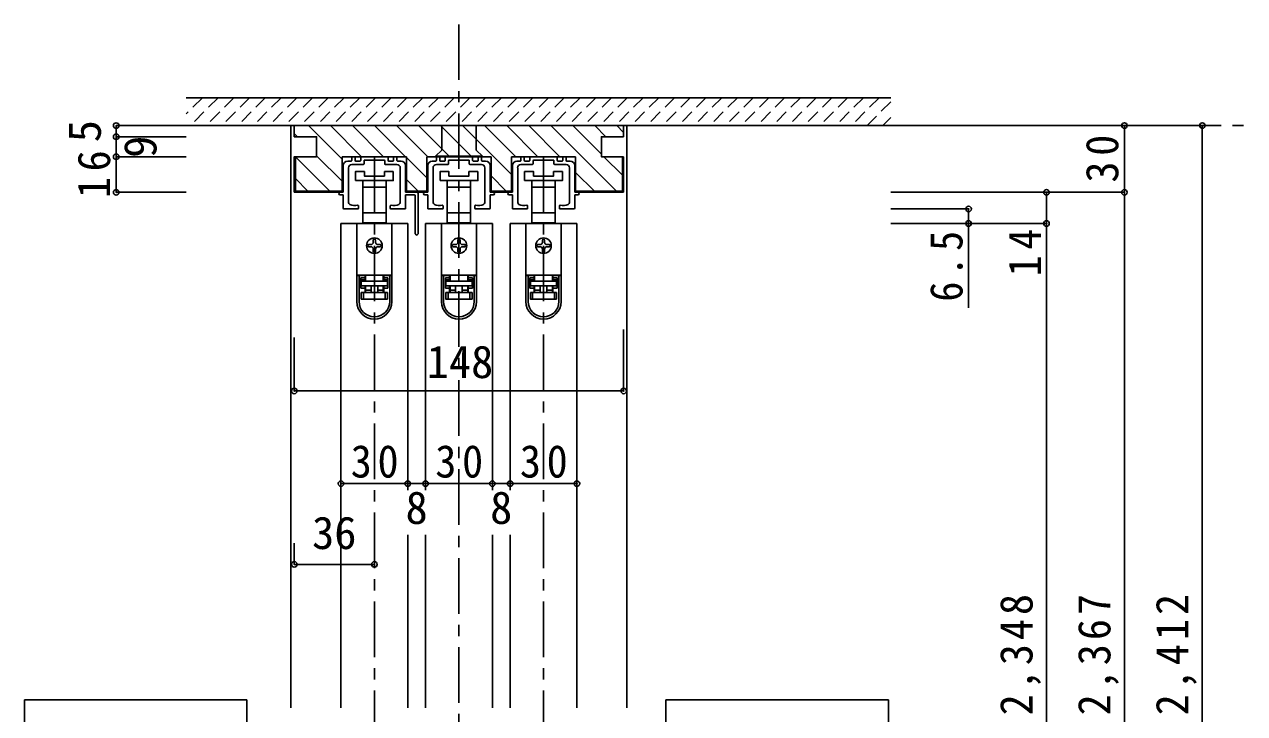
# Model space of a CAD drawing. Units: millimetres at full size, sheet at 1:5; details may follow other scales. Extents: x -973 to 977, y -701 to 696.
# Drawn here: x -582 to -33, y -312 to -2 of the extents above; entities that cross this region are included whole.
import ezdxf
from ezdxf.enums import TextEntityAlignment as Align

# ---------------------------------------------------------------- set-up
doc = ezdxf.new("R2010")
doc.units = ezdxf.units.MM
doc.header["$LTSCALE"] = 5
doc.header["$PDMODE"] = 32
doc.header["$PDSIZE"] = 2.5
doc.linetypes.add('CHAIN1', pattern=[8, 5, -1, 1, -1])
doc.linetypes.add('DASHED1', pattern=[1.8, 1.2, -0.6])
for name, color, linetype in [('0-1_通り芯', 4, 'CHAIN1'), ('0-3_仕上げ', 2, 'Continuous'), ('0-4_枠', 3, 'Continuous'), ('0-6_扉', 6, 'Continuous'), ('0-7_金物', 7, 'Continuous'), ('0-A_文字', 7, 'Continuous'), ('0-B_寸法', 7, 'Continuous'), ('0-C_ハッチ', 4, 'Continuous')]:
    doc.layers.add(name, color=color, linetype=linetype)
doc.styles.add('ＭＳ ゴシック', font='')
doc.styles.get('ＭＳ ゴシック').set_extended_font_data('MS Gothic')

# ---------------------------------------------------------------- blocks, each defined once
blk = doc.blocks.new('下荷重(戸車)')
at = {"layer": '0-7_金物'}
for p, q in [((8.5, 37.107), (4.5, 37.107)), ((5.25, 30.107), (5.25, 33.107)), ((-5.25, 30.107), (0, 30.107)), ((0, 30.107), (5.25, 30.107)), ((5.25, 18.507), (5.25, 30.107)), ((0, 18.507), (-5.25, 18.507)), ((-5.25, 18.507), (-5.25, 14.107)), ((5.25, 18.507), (0, 18.507)), ((5.25, 14.107), (5.25, 18.507)), ((7.9, 13.807), (-7.9, 13.807)), ((-7.9, 13.807), (-7.9, -9.493)), ((-5.25, 14.107), (-4, 14.107)), ((-4, 14.107), (-4, 13.807)), ((4, 14.107), (-4, 14.107)), ((4, 14.107), (5.25, 14.107)), ((4, 13.807), (4, 14.107)), ((7.9, 13.807), (7.9, -9.493)), ((-0.5, 6.307), (-0.5, 5.307)), ((0.5, 5.307), (0.5, 6.307)), ((-1.5, 4.307), (-2.5, 4.307)), ((-2.5, 3.307), (-1.5, 3.307)), ((-0.5, 2.307), (-0.5, 1.307)), ((0.5, 1.307), (0.5, 2.307)), ((2.5, 4.307), (1.5, 4.307)), ((1.5, 3.307), (2.5, 3.307)), ((7.9, -9.493), (-7.9, -9.493)), ((-7.9, -9.493), (-7.9, -9.593)), ((-6.9, -9.593), (-7.9, -9.593)), ((-7.9, -9.593), (-7.9, -21.293)), ((-4.2, -9.593), (-6.9, -9.593)), ((-6.9, -21.293), (-6.9, -9.593)), ((-6.1, -10.593), (-6.1, -15.293)), ((-6.1, -10.593), (-4.2, -10.593)), ((-4.9, -9.593), (-4.9, -9.493)), ((-4.2, -9.593), (-4.2, -10.593)), ((-4, -11.693), (-4, -9.493)), ((4, -9.493), (4, -11.693)), ((6.9, -9.593), (4.2, -9.593)), ((4.2, -10.593), (4.2, -9.593)), ((4.2, -11.593), (4.2, -10.593)), ((4.2, -10.593), (6.1, -10.593)), ((4.9, -9.493), (4.9, -9.593)), ((6.1, -15.293), (6.1, -10.593)), ((6.9, -9.593), (6.9, -21.293)), ((7.9, -9.593), (6.9, -9.593)), ((7.9, -9.493), (7.9, -9.593)), ((7.9, -21.293), (7.9, -9.593)), ((-6.1, -14.293), (-4.2, -14.293)), ((-4.2, -15.293), (-6.1, -15.293)), ((-5.9, -11.693), (-5.9, -12.193)), ((-4, -11.693), (-5.9, -11.693)), ((-5.9, -12.193), (5.9, -12.193)), ((-5.9, -14.193), (-5.9, -12.193)), ((5.9, -14.193), (-5.9, -14.193)), ((-4.2, -14.293), (-4.2, -15.293)), ((-4.2, -15.293), (-4.2, -17.193)), ((-4, -16.193), (-4, -14.193)), ((-1.5, -14.193), (-1.5, -17.193)), ((1.5, -14.193), (1.5, -17.193)), ((1.5, -16.193), (4, -16.193)), ((5.9, -11.693), (4, -11.693)), ((6.1, -11.593), (4.2, -11.593)), ((6.1, -15.293), (4.2, -15.293)), ((4.2, -17.193), (4.2, -15.293)), ((5.9, -12.193), (5.9, -11.693)), ((5.9, -12.193), (5.9, -14.193)), ((-5.9, -17.193), (-4.9, -17.193)), ((-4.9, -17.193), (4.9, -17.193)), ((-4.9, -17.193), (-4.9, -20.193)), ((4.9, -20.193), (-4.9, -20.193)), ((4.9, -17.193), (5.9, -17.193)), ((5.9, -17.193), (5.9, -20.193))]:
    blk.add_line(p, q, dxfattribs=at)
for points in [[(-8.5, 33.107), (0, 33.107), (8.5, 33.107), (8.5, 37.107)], [(4.5, 37.107), (4.5, 35.107), (-4.5, 35.107), (-4.5, 37.107), (-8.5, 37.107), (-8.5, 33.107)], [(-5.25, 33.107), (-5.25, 30.107), (-5.25, 18.507)], [(-4.2, -10.593), (-4.2, -11.593), (-6.1, -11.593)], [(-4, -17.193), (-4, -16.193), (-1.5, -16.193)], [(4, -14.193), (4, -16.193), (4, -17.193)], [(4.2, -15.293), (4.2, -14.293), (6.1, -14.293)], [(-4.9, -20.193), (-5.9, -20.193), (-5.9, -17.193)], [(5.9, -20.193), (4.9, -20.193), (4.9, -17.193)]]:
    blk.add_lwpolyline(points, dxfattribs=at)
blk.add_circle((0, 3.807), 3.5, dxfattribs=at)
for centre, radius, start, end in [((0, 6.307), 0.5, 90, 180), ((0, 6.307), 0.5, 0, 90), ((-2.5, 3.807), 0.5, 90, 180), ((-2.5, 3.807), 0.5, 180, 270), ((-1.5, 5.307), 1, 270, 0), ((-1.5, 2.307), 1, 0, 90), ((0, 1.307), 0.5, 180, 270), ((0, 1.307), 0.5, 270, 0), ((1.5, 5.307), 1, 180, 270), ((1.5, 2.307), 1, 90, 180), ((2.5, 3.807), 0.5, 0, 90), ((2.5, 3.807), 0.5, 270, 0), ((0, -21.293), 7.9, 180, 0), ((0, -21.293), 6.9, 180, 0)]:
    blk.add_arc(centre, radius, start, end, dxfattribs=at)
blk = doc.blocks.new('02')
at = {"layer": '0-B_寸法'}
for p, q in [((-12, 6.623), (-10.45, 6.623)), ((-10.15, 6.923), (-10.15, 8.323)), ((-8.95, 8.623), (-9.85, 8.623)), ((-8.65, 6.923), (-8.65, 8.323)), ((-6.45, 6.623), (-8.35, 6.623)), ((-6.15, 8.323), (-6.15, 6.923)), ((-5.85, 8.623), (5.85, 8.623)), ((-4.65, 5.423), (-4.65, 6.823)), ((-4.35, 7.123), (-0.3, 7.123)), ((0, 7.423), (-0.3, 7.123)), ((0, 7.423), (0.3, 7.123)), ((4.35, 7.123), (0.3, 7.123)), ((4.65, 5.423), (4.65, 6.823)), ((6.15, 8.323), (6.15, 6.923)), ((6.45, 6.623), (8.35, 6.623)), ((8.65, 6.923), (8.65, 8.323)), ((8.95, 8.623), (9.85, 8.623)), ((10.15, 6.923), (10.15, 8.323)), ((12, 6.623), (10.45, 6.623)), ((-14, 4.623), (-14, -7.377)), ((-11.6, -11.949), (-11.6, 3.623)), ((-10.15, 5.123), (-4.95, 5.123)), ((10.15, 5.123), (4.95, 5.123)), ((11.6, -11.949), (11.6, 3.623)), ((14, 4.623), (14, -7.377)), ((-15.4, -7.377), (-14, -7.377)), ((-15.4, -8.577), (-14, -8.577)), ((-14, -14.577), (-14, -8.577)), ((15.4, -7.377), (14, -7.377)), ((15.4, -8.577), (14, -8.577)), ((14, -14.577), (14, -8.577)), ((-13.7, -14.877), (-7.45, -14.877)), ((-7.15, -14.577), (-7.15, -13.502)), ((7.15, -14.577), (7.15, -13.502)), ((13.7, -14.877), (7.45, -14.877))]:
    blk.add_line(p, q, dxfattribs=at)
for centre, radius, start, end in [((-12, 4.623), 2, 90, 180), ((-10.45, 6.923), 0.3, 270, 0), ((-9.85, 8.323), 0.3, 90, 180), ((-8.95, 8.323), 0.3, 0, 90), ((-8.35, 6.923), 0.3, 180, 270), ((-6.45, 6.923), 0.3, 270, 0), ((-5.85, 8.323), 0.3, 90, 180), ((-4.35, 6.823), 0.3, 90, 180), ((4.35, 6.823), 0.3, 0, 90), ((5.85, 8.323), 0.3, 0, 90), ((6.45, 6.923), 0.3, 180, 270), ((8.35, 6.923), 0.3, 270, 0), ((8.95, 8.323), 0.3, 90, 180), ((9.85, 8.323), 0.3, 0, 90), ((10.45, 6.923), 0.3, 180, 270), ((12, 4.623), 2, 0, 90), ((-10.15, 3.623), 1.5, 90, 180), ((-4.95, 5.423), 0.3, 270, 0), ((4.95, 5.423), 0.3, 180, 270), ((10.15, 3.623), 1.5, 0, 90), ((-15.4, -7.977), 0.6, 90, 180), ((-15.4, -7.977), 0.6, 180, 270), ((15.4, -7.977), 0.6, 0, 90), ((15.4, -7.977), 0.6, 270, 0), ((-13.7, -14.577), 0.3, 180, 270), ((-10.6, -11.949), 1, 180, 243.25632), ((-8.8, -8.377), 5, 243.25632, 284.75682), ((-7.45, -13.502), 0.3, 0, 104.75682), ((-7.45, -14.577), 0.3, 270, 0), ((7.45, -13.502), 0.3, 75.24318, 180), ((7.45, -14.577), 0.3, 180, 270), ((8.8, -8.377), 5, 255.24318, 296.74368), ((10.6, -11.949), 1, 296.74368, 0), ((13.7, -14.577), 0.3, 270, 0)]:
    blk.add_arc(centre, radius, start, end, dxfattribs=at)
blk = doc.blocks.new('03')
at = {"layer": '0-B_寸法'}
for p, q in [((-11.079, 7.476), (-9.529, 7.476)), ((-9.229, 7.776), (-9.229, 9.176)), ((-9.229, 5.976), (-4.029, 5.976)), ((-8.029, 9.476), (-8.929, 9.476)), ((-7.729, 7.776), (-7.729, 9.176)), ((-5.529, 7.476), (-7.429, 7.476)), ((-5.229, 9.176), (-5.229, 7.776)), ((-4.929, 9.476), (6.771, 9.476)), ((-3.729, 6.276), (-3.729, 7.676)), ((-3.429, 7.976), (0.621, 7.976)), ((0.921, 8.276), (0.621, 7.976)), ((0.921, 8.276), (1.221, 7.976)), ((5.271, 7.976), (1.221, 7.976)), ((5.571, 6.276), (5.571, 7.676)), ((11.071, 5.976), (5.871, 5.976)), ((7.071, 9.176), (7.071, 7.776)), ((7.371, 7.476), (9.271, 7.476)), ((9.571, 7.776), (9.571, 9.176)), ((9.871, 9.476), (10.771, 9.476)), ((11.071, 7.776), (11.071, 9.176)), ((12.921, 7.476), (11.371, 7.476)), ((-13.079, 5.476), (-13.079, -6.524)), ((-10.679, -11.096), (-10.679, 4.476)), ((12.521, -11.096), (12.521, 4.476)), ((14.921, 5.476), (14.921, -6.524)), ((-18.679, -25.124), (-18.679, -7.024)), ((-18.179, -6.524), (-13.079, -6.524)), ((-17.479, -25.124), (-17.479, -8.224)), ((-16.979, -7.724), (-13.079, -7.724)), ((-13.079, -13.724), (-13.079, -7.724)), ((16.321, -6.524), (14.921, -6.524)), ((16.321, -7.724), (14.921, -7.724)), ((14.921, -13.724), (14.921, -7.724)), ((-12.779, -14.024), (-6.529, -14.024)), ((-6.229, -13.724), (-6.229, -12.649)), ((8.071, -13.724), (8.071, -12.649)), ((14.621, -14.024), (8.371, -14.024))]:
    blk.add_line(p, q, dxfattribs=at)
for centre, radius, start, end in [((-11.079, 5.476), 2, 90, 180), ((-9.229, 4.476), 1.5, 90, 180), ((-9.529, 7.776), 0.3, 270, 0), ((-8.929, 9.176), 0.3, 90, 180), ((-8.029, 9.176), 0.3, 0, 90), ((-7.429, 7.776), 0.3, 180, 270), ((-5.529, 7.776), 0.3, 270, 0), ((-4.929, 9.176), 0.3, 90, 180), ((-4.029, 6.276), 0.3, 270, 0), ((-3.429, 7.676), 0.3, 90, 180), ((5.271, 7.676), 0.3, 0, 90), ((5.871, 6.276), 0.3, 180, 270), ((6.771, 9.176), 0.3, 0, 90), ((7.371, 7.776), 0.3, 180, 270), ((9.271, 7.776), 0.3, 270, 0), ((9.871, 9.176), 0.3, 90, 180), ((10.771, 9.176), 0.3, 0, 90), ((11.371, 7.776), 0.3, 180, 270), ((11.071, 4.476), 1.5, 0, 90), ((12.921, 5.476), 2, 0, 90), ((-18.179, -7.024), 0.5, 90, 180), ((-16.979, -8.224), 0.5, 90, 180), ((16.321, -7.124), 0.6, 0, 90), ((16.321, -7.124), 0.6, 270, 0), ((-12.779, -13.724), 0.3, 180, 270), ((-9.679, -11.096), 1, 180, 243.25632), ((-7.879, -7.524), 5, 243.25632, 284.75682), ((-6.529, -12.649), 0.3, 0, 104.75682), ((-6.529, -13.724), 0.3, 270, 0), ((8.371, -12.649), 0.3, 75.24318, 180), ((8.371, -13.724), 0.3, 180, 270), ((9.721, -7.524), 5, 255.24318, 296.74368), ((11.521, -11.096), 1, 296.74368, 0), ((14.621, -13.724), 0.3, 270, 0), ((-18.079, -25.124), 0.6, 180, 0)]:
    blk.add_arc(centre, radius, start, end, dxfattribs=at)

msp = doc.modelspace()

# ---------------------------------------------------------------- linework, layer by layer
at = {"layer": '0-1_通り芯'}
for p, q in [((-386.347, -2.5), (-386.347, -577.5)), ((-508.847, -48), (-33.347, -48)), ((-424.347, -62), (-424.347, -567.5)), ((-348.347, -62), (-348.347, -567.5))]:
    msp.add_line(p, q, dxfattribs=at)
at = {"layer": '0-3_仕上げ'}
for p, q in [((-454.847, -48), (-438.847, -48)), ((-333.847, -48), (-317.847, -48))]:
    msp.add_line(p, q, dxfattribs=at)
at = {"layer": '0-3_仕上げ', "color": 4}
for p, q in [((-460.347, -245.295), (-460.347, -235.771)), ((-424.347, -245.295), (-424.347, -235.771)), ((-460.347, -245.295), (-424.347, -245.295))]:
    msp.add_line(p, q, dxfattribs=at)
at = {"layer": '0-3_仕上げ', "color": 7}
for p in [(-460.347, -245.295), (-424.347, -245.295)]:
    msp.add_point(p, dxfattribs=at)
at = {"layer": '0-4_枠', "color": 4}
for p, q in [((-460.347, -48), (-461.847, -48)), ((-461.847, -309.75), (-461.847, -48)), ((-312.347, -48), (-310.847, -48)), ((-310.847, -309.75), (-310.847, -48))]:
    msp.add_line(p, q, dxfattribs=at)
at = {"layer": '0-4_枠'}
for p, q in [((-460.347, -53), (-460.347, -48)), ((-460.347, -48), (-312.347, -48)), ((-394.099, -59.086), (-394.099, -48)), ((-378.599, -48), (-378.599, -59.086)), ((-312.347, -48), (-312.347, -53)), ((-396.949, -61.8), (-394.099, -59.086)), ((-378.599, -59.086), (-375.749, -61.8)), ((-459.847, -62), (-459.847, -77.5)), ((-438.747, -62), (-438.747, -78)), ((-409.947, -62), (-438.747, -62)), ((-409.947, -62), (-409.947, -78)), ((-400.747, -62), (-400.747, -78)), ((-371.947, -62), (-400.747, -62)), ((-371.947, -62), (-371.947, -78)), ((-362.747, -62), (-362.747, -78)), ((-362.747, -62), (-333.947, -62)), ((-333.947, -62), (-333.947, -78)), ((-312.847, -62), (-312.847, -77.5)), ((-312.347, -62), (-312.347, -78)), ((-460.347, -78), (-438.747, -78)), ((-459.847, -77.5), (-438.747, -77.5)), ((-400.747, -77.5), (-409.947, -77.5)), ((-400.747, -78), (-409.947, -78)), ((-362.747, -77.5), (-371.947, -77.5)), ((-362.747, -78), (-371.947, -78)), ((-312.847, -77.5), (-333.947, -77.5)), ((-312.347, -78), (-333.947, -78))]:
    msp.add_line(p, q, dxfattribs=at)
for points in [[(-460.347, -53), (-450.347, -53), (-450.347, -62), (-460.347, -62), (-460.347, -78)], [(-312.347, -53), (-322.347, -53), (-322.347, -62), (-312.347, -62)], [(-375.749, -62), (-375.749, -61.8), (-396.949, -61.8), (-396.949, -62)]]:
    msp.add_lwpolyline(points, dxfattribs=at)
at = {"layer": '0-6_扉'}
for p, q in [((-409.347, -92), (-439.347, -92)), ((-439.347, -92), (-439.347, -309.75)), ((-409.347, -92), (-409.347, -212)), ((-401.347, -92), (-401.347, -212)), ((-371.347, -92), (-401.347, -92)), ((-371.347, -92), (-371.347, -212)), ((-363.347, -92), (-363.347, -212)), ((-333.347, -92), (-363.347, -92)), ((-333.347, -92), (-333.347, -309.75)), ((-409.347, -232), (-409.347, -309.75)), ((-401.347, -232), (-401.347, -309.75)), ((-371.347, -232), (-371.347, -309.75)), ((-363.347, -232), (-363.347, -309.75))]:
    msp.add_line(p, q, dxfattribs=at)
at = {"layer": '0-A_文字'}
for p, q in [((-581.597, -306.25), (-481.597, -306.25)), ((-481.597, -306.25), (-481.597, -346.25)), ((-293.347, -306.25), (-193.347, -306.25)), ((-193.347, -306.25), (-193.347, -346.25))]:
    msp.add_line(p, q, dxfattribs=at)
for points in [[(-481.597, -346.25), (-581.597, -346.25), (-581.597, -306.25)], [(-193.347, -346.25), (-293.347, -346.25), (-293.347, -306.25)]]:
    msp.add_lwpolyline(points, dxfattribs=at)
at = {"layer": '0-B_寸法', "color": 4, "linetype": 'DASHED1'}
for p, q in [((-501.636, -35.5), (-508.847, -42.711)), ((-494.565, -35.5), (-507.065, -48)), ((-487.494, -35.5), (-499.994, -48)), ((-480.423, -35.5), (-492.923, -48)), ((-473.352, -35.5), (-485.852, -48)), ((-466.281, -35.5), (-478.781, -48)), ((-459.21, -35.5), (-471.71, -48)), ((-452.138, -35.5), (-464.638, -48)), ((-445.067, -35.5), (-457.567, -48)), ((-437.996, -35.5), (-450.496, -48)), ((-430.925, -35.5), (-443.425, -48)), ((-423.854, -35.5), (-436.354, -48)), ((-416.783, -35.5), (-429.283, -48)), ((-409.712, -35.5), (-422.212, -48)), ((-402.641, -35.5), (-415.141, -48)), ((-395.57, -35.5), (-408.07, -48)), ((-388.499, -35.5), (-400.999, -48)), ((-381.428, -35.5), (-393.928, -48)), ((-374.357, -35.5), (-386.857, -48)), ((-367.286, -35.5), (-379.786, -48)), ((-360.215, -35.5), (-372.715, -48)), ((-353.144, -35.5), (-365.644, -48)), ((-346.072, -35.5), (-358.572, -48)), ((-339.001, -35.5), (-351.501, -48)), ((-331.93, -35.5), (-344.43, -48)), ((-324.859, -35.5), (-337.359, -48)), ((-317.788, -35.5), (-330.288, -48)), ((-310.717, -35.5), (-323.217, -48)), ((-303.646, -35.5), (-316.146, -48)), ((-296.575, -35.5), (-309.075, -48)), ((-289.504, -35.5), (-302.004, -48)), ((-282.433, -35.5), (-294.933, -48)), ((-275.362, -35.5), (-287.862, -48)), ((-268.291, -35.5), (-280.791, -48)), ((-261.22, -35.5), (-273.72, -48)), ((-254.149, -35.5), (-266.649, -48)), ((-247.078, -35.5), (-259.578, -48)), ((-240.006, -35.5), (-252.506, -48)), ((-232.935, -35.5), (-245.435, -48)), ((-225.864, -35.5), (-238.364, -48)), ((-218.793, -35.5), (-231.293, -48)), ((-211.722, -35.5), (-224.222, -48)), ((-204.651, -35.5), (-217.151, -48)), ((-197.58, -35.5), (-210.08, -48)), ((-192.347, -37.338), (-203.009, -48)), ((-192.347, -44.409), (-195.938, -48))]:
    msp.add_line(p, q, dxfattribs=at)
at = {"layer": '0-B_寸法', "color": 2}
for p, q in [((-508.847, -35.5), (-192.347, -35.5)), ((-508.847, -48), (-192.347, -48))]:
    msp.add_line(p, q, dxfattribs=at)
at = {"layer": '0-B_寸法', "color": 4}
for p, q in [((-540.347, -48), (-540.347, -53)), ((-540.347, -48), (-508.847, -48)), ((-52.347, -48), (-192.347, -48)), ((-87.347, -567.5), (-87.347, -48)), ((-52.347, -48), (-52.347, -555.5)), ((-540.347, -53), (-540.347, -62)), ((-540.347, -53), (-508.847, -53)), ((-540.347, -62), (-540.347, -78)), ((-540.347, -62), (-508.847, -62)), ((-540.347, -78), (-508.847, -78)), ((-87.347, -78), (-192.347, -78)), ((-122.347, -78), (-122.347, -547.5)), ((-157.347, -85.5), (-192.347, -85.5)), ((-157.347, -85.5), (-157.347, -129.946)), ((-122.347, -92), (-192.347, -92)), ((-312.347, -167.304), (-312.347, -139.746)), ((-460.347, -167.304), (-460.347, -143.246)), ((-312.347, -167.304), (-460.347, -167.304)), ((-409.347, -209), (-439.347, -209)), ((-401.347, -209), (-409.347, -209)), ((-371.347, -209), (-401.347, -209)), ((-363.347, -209), (-371.347, -209)), ((-333.347, -209), (-363.347, -209))]:
    msp.add_line(p, q, dxfattribs=at)
at = {"layer": '0-B_寸法'}
for p in [(-540.347, -48), (-87.347, -48), (-52.347, -48), (-540.347, -53), (-540.347, -62), (-540.347, -78), (-122.347, -78), (-87.347, -78), (-157.347, -85.5), (-157.347, -92), (-122.347, -92), (-460.347, -167.304), (-312.347, -167.304), (-439.347, -209), (-409.347, -209), (-401.347, -209), (-371.347, -209), (-363.347, -209), (-333.347, -209)]:
    msp.add_point(p, dxfattribs=at)
at = {"layer": '0-C_ハッチ'}
for p, q in [((-438.746, -63.255), (-454.001, -48)), ((-430.101, -62), (-444.101, -48)), ((-420.202, -62), (-434.202, -48)), ((-410.302, -62), (-424.302, -48)), ((-400.403, -62), (-414.403, -48)), ((-390.503, -62), (-404.503, -48)), ((-380.604, -62), (-394.604, -48)), ((-362.747, -69.957), (-384.704, -48)), ((-360.805, -62), (-374.805, -48)), ((-350.905, -62), (-364.905, -48)), ((-341.006, -62), (-355.006, -48)), ((-315.606, -77.5), (-345.106, -48)), ((-322.347, -60.86), (-335.207, -48)), ((-320.307, -53), (-325.307, -48)), ((-312.347, -51.061), (-315.408, -48)), ((-458.9, -53), (-460.347, -51.553)), ((-444.3, -77.5), (-459.8, -62)), ((-438.746, -73.154), (-450.347, -61.553)), ((-400.746, -71.556), (-409.946, -62.356)), ((-312.847, -70.36), (-321.207, -62)), ((-365.104, -77.5), (-371.946, -70.658)), ((-325.506, -77.5), (-333.947, -69.059)), ((-454.199, -77.5), (-459.847, -71.852)), ((-404.701, -77.5), (-409.945, -72.256))]:
    msp.add_line(p, q, dxfattribs=at)

# ---------------------------------------------------------------- block references
at = {"layer": '0-7_金物', "xscale": -1}
msp.add_blockref('03', (-423.426, -71.476), dxfattribs=at)
at = {"layer": '0-7_金物'}
for name, p in [('02', (-386.347, -70.623)), ('02', (-348.347, -70.623)), ('下荷重(戸車)', (-424.347, -105.807)), ('下荷重(戸車)', (-386.347, -105.807)), ('下荷重(戸車)', (-348.347, -105.807))]:
    msp.add_blockref(name, p, dxfattribs=at)

# ---------------------------------------------------------------- texts
at = {"layer": '0-3_仕上げ', "color": 7, "style": 'ＭＳ ゴシック'}
msp.add_text('36', height=14.66, dxfattribs=at).set_placement((-452.347, -242.795), align=Align.BOTTOM_LEFT)
at = {"layer": '0-B_寸法', "style": 'ＭＳ ゴシック'}
for s, p in [('5', (-542.847, -55.5)), ('9', (-517.847, -62.5))]:
    msp.add_text(s, height=14.66, rotation=90, dxfattribs=at).set_placement(p, align=Align.BOTTOM_LEFT)
for s, p in [('148', (-400.847, -165.921)), ('8', (-410.347, -231.5)), ('8', (-372.347, -231.5))]:
    msp.add_text(s, height=14.66, dxfattribs=at).set_placement(p, align=Align.BOTTOM_LEFT)
at = {"layer": '0-B_寸法', "char_height": 14.66, "attachment_point": 7, "rotation": 90, "style": 'ＭＳ ゴシック'}
for s, insert in [('\\T1.27;\\W0.95;30', (-89.847, -73.625)), ('\\T1.27;\\W0.95;16', (-542.847, -80.625)), ('\\T1.27;\\W0.9;6.5', (-159.847, -127.155)), ('\\T1.27;\\W0.95;14', (-124.847, -115.863)), ('\\T1.19;\\W0.95;ＤＨ＝2,348', (-124.847, -381)), ('\\T1.19;\\W0.95;枠内＝2,367', (-89.847, -381)), ('\\T1.19;\\W0.95;枠外＝2,412', (-54.847, -381))]:
    msp.add_mtext(s, dxfattribs=dict(at, insert=insert))
at = {"layer": '0-B_寸法', "char_height": 14.66, "attachment_point": 7, "style": 'ＭＳ ゴシック'}
for insert in [(-434.972, -206.5), (-396.972, -206.5), (-358.972, -206.5)]:
    msp.add_mtext('\\T1.27;\\W0.95;30', dxfattribs=dict(at, insert=insert))

doc.saveas('drawing.dxf')
